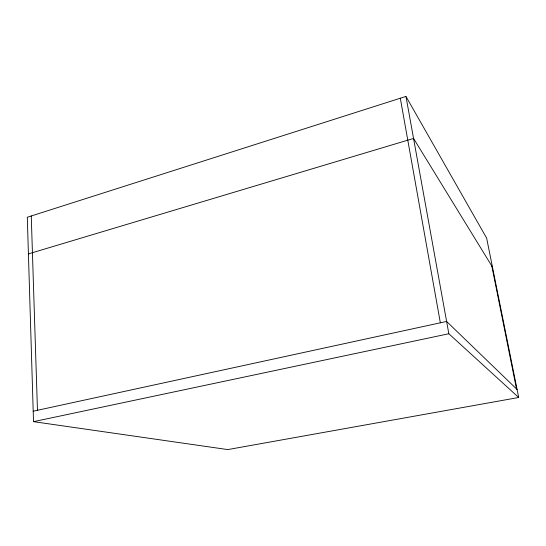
<?xml version="1.0" encoding="UTF-8"?>
<svg xmlns="http://www.w3.org/2000/svg" width="546" height="546" viewBox="0 0 546 546"><rect width="100%" height="100%" fill="white"/><g stroke="black" fill="none" stroke-linecap="round" stroke-linejoin="round"><path stroke-width="0.82" d="M405.958 96.417L27.3 217.24L33.518 421.655L227.784 449.583L518.7 397.495L486.636 238.111L405.958 96.417L448.832 333.743L518.7 397.495M28.412 253.904L413.554 138.445L492.465 267.076M33.204 411.213L446.614 321.444L517.089 389.482M33.518 421.655L448.832 333.743M491.816 266.025L516.523 388.936M400.307 98.219L440.349 322.802M31.258 215.977L37.462 410.292"/></g></svg>
